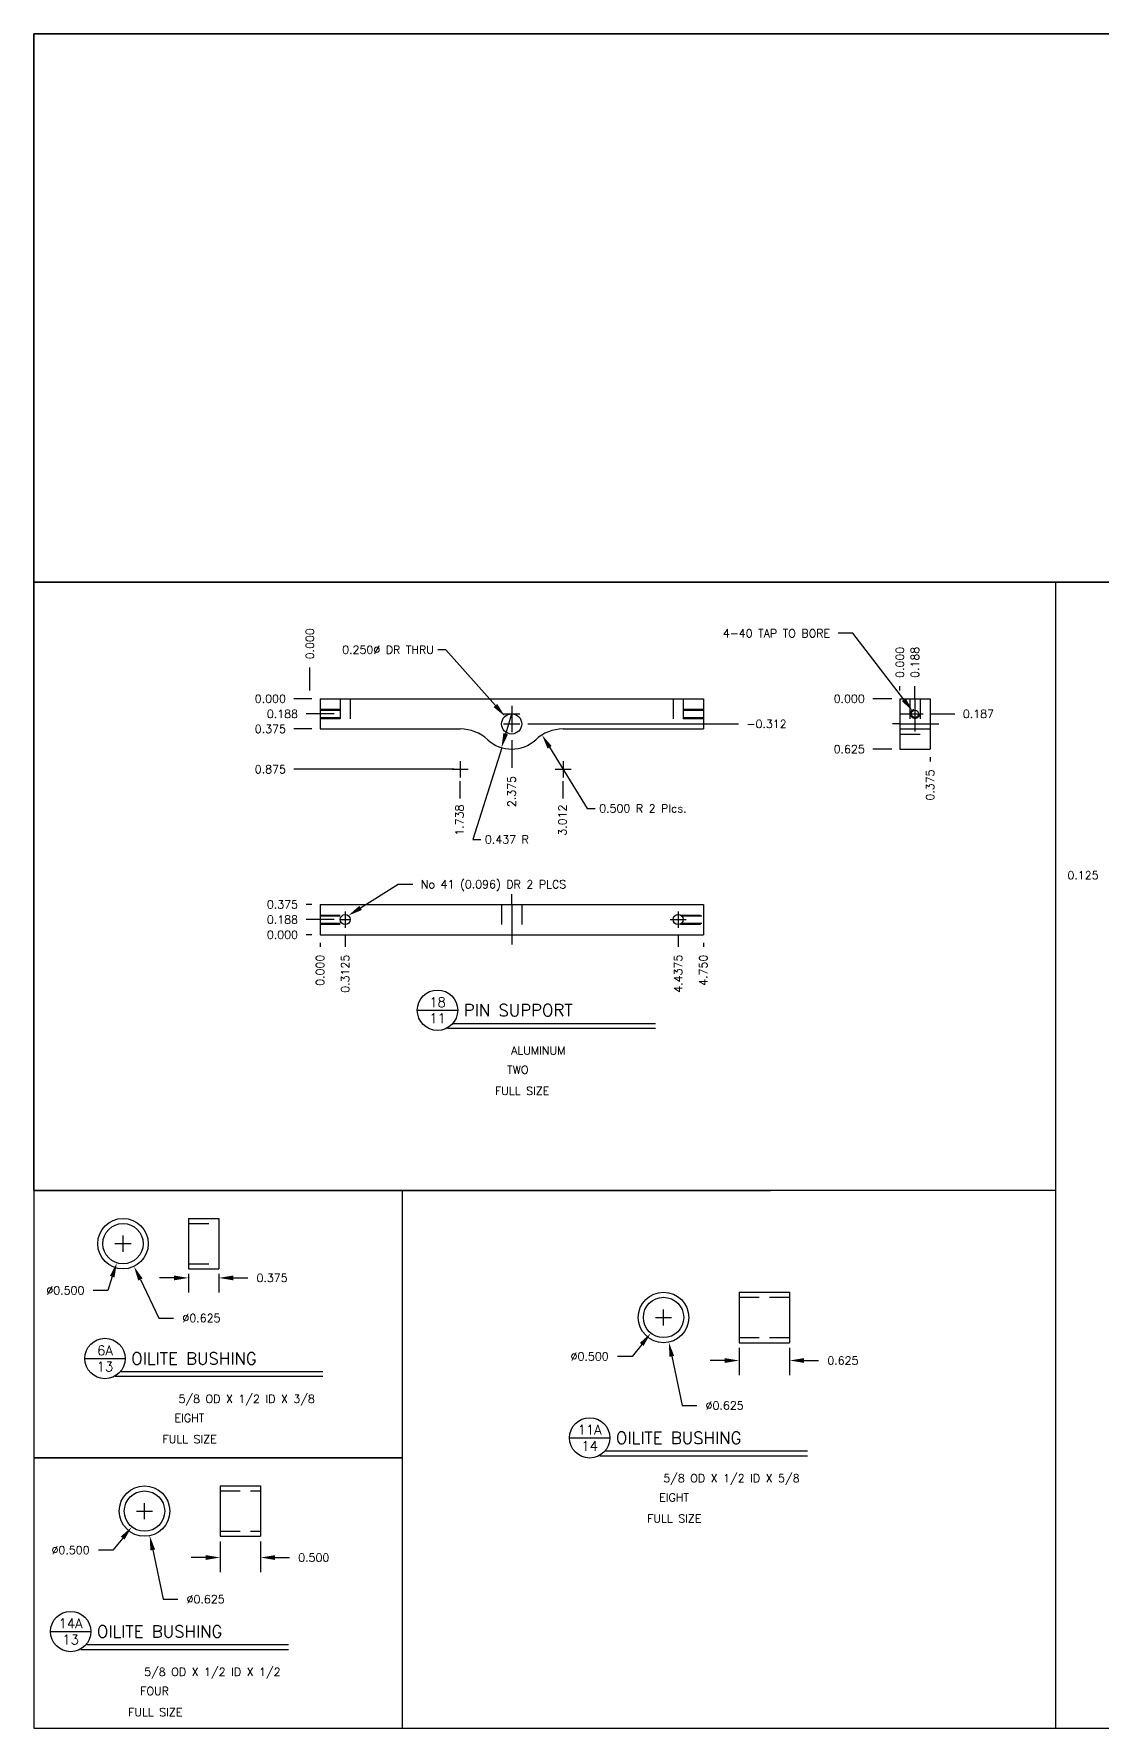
# Model space of a CAD drawing. Extents: x 0 to 33, y 0 to 21.
# Drawn here: x 0 to 13.24, y 0 to 21 of the extents above; entities that cross this region are included whole.
import ezdxf
from ezdxf.enums import TextEntityAlignment as Align

# ---------------------------------------------------------------- set-up
doc = ezdxf.new("R2010")
doc.units = 0
doc.header["$MEASUREMENT"] = 0
doc.linetypes.add('CENTER', pattern=[2, 1.25, -0.25, 0.25, -0.25])
doc.linetypes.add('HIDDEN', pattern=[0.375, 0.25, -0.125])
doc.layers.get('0').update_dxf_attribs({"linetype": 'CONTINUOUS'})
doc.layers.get('DEFPOINTS').update_dxf_attribs({"linetype": 'CONTINUOUS'})
for name, color, linetype in [('BORDER', 5, 'CONTINUOUS'), ('DIM', 1, 'CONTINUOUS'), ('NFCENTER', 4, 'CENTER'), ('NFHIDDEN', 6, 'HIDDEN'), ('OBJECT', 3, 'CONTINUOUS'), ('TEXT', 1, 'CONTINUOUS')]:
    doc.layers.add(name, color=color, linetype=linetype)
doc.styles.add('ROMANS', font='romans')
doc.styles.add('SIMPLEX', font='simplex')
doc.dimstyles.get("Standard").update_dxf_attribs({"dimtxt": 0.18, "dimasz": 0.18, "dimexe": 0.18, "dimexo": 0.0625, "dimgap": 0.09, "dimtad": 0, "dimtih": 1, "dimtoh": 1, "dimdec": 4, "dimzin": 0, "dimdsep": 46, "dimtxsty": 'Standard', "dimcen": 0.09, "dimadec": 0, "dimazin": 0, "dimtfac": 1, "dimtdec": 4, "dimtofl": 0, "dimtmove": 0, "dimatfit": 3, "dimfxl": 1, "dimtolj": 1, "dimtzin": 0, "dimarcsym": 0})

# ---------------------------------------------------------------- blocks, each defined once
blk = doc.blocks.new('P-TITLE')
for p, q in [((-1.5625, -0.6375), (-1.0625, -0.6375)), ((-1.1125, -0.8), (1.3875, -0.8)), ((1.3875, -0.8625), (-1.1875, -0.8625))]:
    blk.add_line(p, q)
at = {"layer": 'DIM', "color": 7}
blk.add_circle((-1.3125, -0.6375), 0.25, dxfattribs=at)
at = {"style": 'ROMANS'}
for tag, p in [('NO.', (-1.3125, -0.5375)), ('PAGE', (-1.3125, -0.7375))]:
    blk.add_attdef(tag, text='', height=0.12, dxfattribs=at).set_placement(p, align=Align.MIDDLE)
for tag, p, height in [('DESCRIPTION', (-0.9875, -0.7125), 0.15), ('MATERIAL', (-0.4, -1.1875), 0.1), ('#_REQUIRED', (-0.45, -1.425), 0.1), ('SCALE', (-0.6, -1.6875), 0.1)]:
    blk.add_attdef(tag, p, '', height=height, dxfattribs=at)
at = {"style": 'ROMANS', "flags": 2}
for tag, p in [('MATERIAL:', (-1.1625, -1.1875)), ('#_REQD:', (-1.1625, -1.4375)), ('SCALE:', (-1.1625, -1.6875))]:
    blk.add_attdef(tag, p, '', height=0.1, dxfattribs=at)
blk = doc.blocks.new('*D2')
at = {"linetype": 'ByBlock', "transparency": 16777216}
for p, q in [((-33.247, 25.083), (-33.047, 25.083)), ((-33.147, 24.983), (-33.147, 25.183)), ((-33.28, 24.674), (-33.336, 24.503)), ((-33.336, 24.503), (-33.516, 24.503))]:
    blk.add_line(p, q, dxfattribs=at)
blk.add_solid([(-33.252, 24.664), (-33.309, 24.683), (-33.224, 24.845)], dxfattribs=at)
at = {"layer": 'DEFPOINTS', "color": 0, "linetype": 'ByBlock', "transparency": 16777216}
for p in [(-33.069, 25.32), (-33.224, 24.845)]:
    blk.add_point(p, dxfattribs=at)
at = {"linetype": 'ByBlock', "transparency": 16777216, "style": 'SIMPLEX'}
blk.add_text('%%c0.500', height=0.1, dxfattribs=at).set_placement((-33.861, 24.503), align=Align.MIDDLE_CENTER)
blk = doc.blocks.new('*D3')
at = {"linetype": 'ByBlock', "transparency": 16777216}
for p, q in [((-32.515, 24.658), (-32.695, 24.658)), ((-32.335, 24.708), (-32.335, 24.478)), ((-31.96, 24.708), (-31.96, 24.478)), ((-31.78, 24.658), (-31.6, 24.658))]:
    blk.add_line(p, q, dxfattribs=at)
for points in [[(-32.515, 24.688), (-32.515, 24.628), (-32.335, 24.658)], [(-31.78, 24.688), (-31.78, 24.628), (-31.96, 24.658)]]:
    blk.add_solid(points, dxfattribs=at)
at = {"layer": 'DEFPOINTS', "color": 0, "linetype": 'ByBlock', "transparency": 16777216}
for p in [(-32.335, 24.77), (-31.96, 24.77), (-31.96, 24.658)]:
    blk.add_point(p, dxfattribs=at)
at = {"linetype": 'ByBlock', "transparency": 16777216, "style": 'SIMPLEX'}
blk.add_text('0.375', height=0.1, dxfattribs=at).set_placement((-31.3, 24.658), align=Align.MIDDLE_CENTER)
blk = doc.blocks.new('*D4')
at = {"linetype": 'ByBlock', "transparency": 16777216}
for p, q in [((-33.247, 25.083), (-33.047, 25.083)), ((-33.147, 24.983), (-33.147, 25.183)), ((-32.932, 24.639), (-32.701, 24.161)), ((-32.701, 24.161), (-32.521, 24.161))]:
    blk.add_line(p, q, dxfattribs=at)
blk.add_solid([(-32.959, 24.626), (-32.905, 24.652), (-33.011, 24.801)], dxfattribs=at)
at = {"layer": 'DEFPOINTS', "color": 0, "linetype": 'ByBlock', "transparency": 16777216}
for p in [(-33.283, 25.364), (-33.011, 24.801)]:
    blk.add_point(p, dxfattribs=at)
at = {"linetype": 'ByBlock', "transparency": 16777216, "style": 'SIMPLEX'}
blk.add_text('%%c0.625', height=0.1, dxfattribs=at).set_placement((-32.175, 24.161), align=Align.MIDDLE_CENTER)
blk = doc.blocks.new('*D5')
at = {"linetype": 'ByBlock', "transparency": 16777216}
for p, q in [((-28.417, 25.083), (-28.217, 25.083)), ((-28.317, 24.983), (-28.317, 25.183)), ((-28.708, 24.6), (-28.888, 24.6)), ((-28.588, 24.748), (-28.708, 24.6))]:
    blk.add_line(p, q, dxfattribs=at)
blk.add_solid([(-28.565, 24.73), (-28.611, 24.767), (-28.475, 24.888)], dxfattribs=at)
at = {"layer": 'DEFPOINTS', "color": 0, "linetype": 'ByBlock', "transparency": 16777216}
for p in [(-28.16, 25.277), (-28.475, 24.888)]:
    blk.add_point(p, dxfattribs=at)
at = {"linetype": 'ByBlock', "transparency": 16777216, "style": 'SIMPLEX'}
blk.add_text('%%c0.500', height=0.1, dxfattribs=at).set_placement((-29.233, 24.6), align=Align.MIDDLE_CENTER)
blk = doc.blocks.new('*D6')
at = {"linetype": 'ByBlock', "transparency": 16777216}
for p, q in [((-28.417, 25.083), (-28.217, 25.083)), ((-28.317, 24.983), (-28.317, 25.183)), ((-28.215, 24.601), (-28.085, 23.991)), ((-28.085, 23.991), (-27.905, 23.991))]:
    blk.add_line(p, q, dxfattribs=at)
blk.add_solid([(-28.244, 24.595), (-28.186, 24.607), (-28.252, 24.777)], dxfattribs=at)
at = {"layer": 'DEFPOINTS', "color": 0, "linetype": 'ByBlock', "transparency": 16777216}
for p in [(-28.382, 25.388), (-28.252, 24.777)]:
    blk.add_point(p, dxfattribs=at)
at = {"linetype": 'ByBlock', "transparency": 16777216, "style": 'SIMPLEX'}
blk.add_text('%%c0.625', height=0.1, dxfattribs=at).set_placement((-27.56, 23.991), align=Align.MIDDLE_CENTER)
blk = doc.blocks.new('*D7')
at = {"linetype": 'ByBlock', "transparency": 16777216}
for p, q in [((-27.38, 24.708), (-27.38, 24.369)), ((-26.755, 24.708), (-26.755, 24.369)), ((-27.56, 24.549), (-27.74, 24.549)), ((-26.575, 24.549), (-26.395, 24.549))]:
    blk.add_line(p, q, dxfattribs=at)
for points in [[(-27.56, 24.579), (-27.56, 24.519), (-27.38, 24.549)], [(-26.575, 24.579), (-26.575, 24.519), (-26.755, 24.549)]]:
    blk.add_solid(points, dxfattribs=at)
at = {"layer": 'DEFPOINTS', "color": 0, "linetype": 'ByBlock', "transparency": 16777216}
for p in [(-27.38, 24.77), (-26.755, 24.77), (-26.755, 24.549)]:
    blk.add_point(p, dxfattribs=at)
at = {"linetype": 'ByBlock', "transparency": 16777216, "style": 'SIMPLEX'}
blk.add_text('0.625', height=0.1, dxfattribs=at).set_placement((-26.095, 24.549), align=Align.MIDDLE_CENTER)
blk = doc.blocks.new('*D8')
at = {"linetype": 'ByBlock', "transparency": 16777216}
for p, q in [((-32.881, 21.668), (-32.881, 21.868)), ((-32.981, 21.768), (-32.781, 21.768)), ((-33.151, 21.434), (-33.271, 21.285)), ((-33.271, 21.285), (-33.451, 21.285))]:
    blk.add_line(p, q, dxfattribs=at)
blk.add_solid([(-33.128, 21.415), (-33.175, 21.452), (-33.038, 21.573)], dxfattribs=at)
at = {"layer": 'DEFPOINTS', "color": 0, "linetype": 'ByBlock', "transparency": 16777216}
for p in [(-32.723, 21.962), (-33.038, 21.573)]:
    blk.add_point(p, dxfattribs=at)
at = {"linetype": 'ByBlock', "transparency": 16777216, "style": 'SIMPLEX'}
blk.add_text('%%c0.500', height=0.1, dxfattribs=at).set_placement((-33.797, 21.285), align=Align.MIDDLE_CENTER)
blk = doc.blocks.new('*D9')
at = {"linetype": 'ByBlock', "transparency": 16777216}
for p, q in [((-31.943, 21.393), (-31.943, 21.012)), ((-31.443, 21.393), (-31.443, 21.012)), ((-32.123, 21.192), (-32.303, 21.192)), ((-31.263, 21.192), (-31.083, 21.192))]:
    blk.add_line(p, q, dxfattribs=at)
for points in [[(-32.123, 21.222), (-32.123, 21.162), (-31.943, 21.192)], [(-31.263, 21.222), (-31.263, 21.162), (-31.443, 21.192)]]:
    blk.add_solid(points, dxfattribs=at)
at = {"layer": 'DEFPOINTS', "color": 0, "linetype": 'ByBlock', "transparency": 16777216}
for p in [(-31.943, 21.455), (-31.443, 21.455), (-31.443, 21.192)]:
    blk.add_point(p, dxfattribs=at)
at = {"linetype": 'ByBlock', "transparency": 16777216, "style": 'SIMPLEX'}
blk.add_text('0.500', height=0.1, dxfattribs=at).set_placement((-30.783, 21.192), align=Align.MIDDLE_CENTER)
blk = doc.blocks.new('*D10')
at = {"linetype": 'ByBlock', "transparency": 16777216}
for p, q in [((-32.881, 21.668), (-32.881, 21.868)), ((-32.981, 21.768), (-32.781, 21.768)), ((-32.778, 21.286), (-32.649, 20.676)), ((-32.649, 20.676), (-32.469, 20.676))]:
    blk.add_line(p, q, dxfattribs=at)
blk.add_solid([(-32.808, 21.28), (-32.749, 21.292), (-32.816, 21.462)], dxfattribs=at)
at = {"layer": 'DEFPOINTS', "color": 0, "linetype": 'ByBlock', "transparency": 16777216}
for p in [(-32.946, 22.073), (-32.816, 21.462)]:
    blk.add_point(p, dxfattribs=at)
at = {"linetype": 'ByBlock', "transparency": 16777216, "style": 'SIMPLEX'}
blk.add_text('%%c0.625', height=0.1, dxfattribs=at).set_placement((-32.123, 20.676), align=Align.MIDDLE_CENTER)

msp = doc.modelspace()

# ---------------------------------------------------------------- linework, layer by layer
at = {"layer": 'BORDER'}
for p, q in [((33, 21), (0, 21)), ((0, 21), (0, 0)), ((0, 14.20472), (0, 21)), ((0, 21), (21.43263, 21)), ((21.43263, 14.20472), (0, 14.20472)), ((0, 6.66478), (0, 14.20472)), ((0, 14.20472), (12.66122, 14.20472)), ((12.66122, 14.20472), (12.66122, 6.66478)), ((12.66122, 14.20472), (33, 14.20472)), ((12.66122, 14.20472), (12.66122, 0)), ((12.66122, 6.66478), (0, 6.66478)), ((0, 6.66478), (4.56317, 6.66478)), ((0, 6.66478), (0, 3.34995)), ((4.56317, 6.66478), (4.56317, 3.34995)), ((4.56317, 6.66478), (9.12634, 6.66478)), ((4.56317, 6.66478), (4.56317, 3.34995)), ((4.56317, 3.34995), (0, 3.34995)), ((0, 3.34995), (0, 0.03513)), ((0, 3.34995), (4.56317, 3.34995)), ((4.56317, 3.34995), (4.56317, 0)), ((0, 0), (33, 0))]:
    msp.add_line(p, q, dxfattribs=at)
at = {"layer": 'DIM'}
for p, q in [((10.14605, 13.56999), (9.96605, 13.56999)), ((10.77876, 12.74846), (10.14605, 13.56999)), ((5.1063, 13.36663), (5.0063, 13.36663)), ((5.71839, 12.67522), (5.1063, 13.36663)), ((3.42056, 12.85935), (3.42056, 13.1474)), ((10.73057, 12.85935), (10.73057, 12.91664)), ((10.91807, 12.77185), (10.91807, 12.91664)), ((3.44556, 12.75935), (3.22259, 12.75935)), ((5.92056, 12.67185), (5.92056, 12.47185)), ((10.63058, 12.75935), (10.39579, 12.75935)), ((10.91807, 12.67185), (10.91807, 12.47185)), ((3.72056, 12.57185), (3.37267, 12.57185)), ((5.82056, 12.57185), (6.02056, 12.57185)), ((5.82056, 12.44685), (6.02056, 12.44685)), ((5.84639, 12.32527), (5.92126, 12.57185)), ((5.92056, 12.54685), (5.92056, 12.34685)), ((6.12055, 12.44685), (8.7312, 12.44685)), ((10.81807, 12.57185), (11.01807, 12.57185)), ((11.11807, 12.57185), (11.41169, 12.57185)), ((3.44556, 12.38435), (3.22259, 12.38435)), ((5.92056, 12.24685), (5.92056, 11.90128)), ((5.28318, 11.98435), (5.28318, 11.78435)), ((5.79861, 12.15169), (5.43899, 11.0157)), ((6.39061, 12.15712), (6.85489, 11.40027)), ((6.55794, 11.98435), (6.55794, 11.78435)), ((10.63058, 12.13435), (10.39579, 12.13435)), ((11.10557, 12.03435), (11.10557, 11.98205)), ((5.20818, 11.88435), (3.22259, 11.88435)), ((5.18318, 11.88435), (5.38318, 11.88435)), ((6.45794, 11.88435), (6.65794, 11.88435)), ((5.28318, 11.52131), (5.28318, 11.73824)), ((6.55794, 11.52131), (6.55794, 11.73824)), ((6.85489, 11.40027), (6.95489, 11.40027)), ((5.43899, 11.0157), (5.53899, 11.0157)), ((4.04867, 10.16661), (4.51571, 10.45904)), ((4.51571, 10.45904), (4.69571, 10.45904)), ((3.44556, 10.209), (3.37267, 10.209)), ((3.85806, 10.1215), (3.85806, 9.9215)), ((7.98306, 10.1215), (7.98306, 9.9215)), ((3.72056, 10.0215), (3.37267, 10.0215)), ((3.79681, 10.0215), (3.92131, 10.0215)), ((7.88306, 10.0215), (8.08306, 10.0215)), ((3.44556, 9.834), (3.37267, 9.834)), ((3.54556, 9.734), (3.54556, 9.68594)), ((3.85806, 9.8215), (3.85806, 9.68594)), ((7.98306, 9.8215), (7.98306, 9.68594)), ((8.29556, 9.734), (8.29556, 9.68594))]:
    msp.add_line(p, q, dxfattribs=at)
for points in [[(5.74085, 12.69511), (5.69593, 12.65534), (5.8377, 12.54045)], [(10.80253, 12.76676), (10.75499, 12.73015), (10.88859, 12.60585)], [(5.8751, 12.31655), (5.81768, 12.33398), (5.79409, 12.15303)], [(6.36504, 12.14143), (6.41618, 12.17281), (6.29649, 12.31055)], [(4.0646, 10.14118), (4.03275, 10.19203), (3.89611, 10.07108)]]:
    msp.add_solid(points, dxfattribs=at)
at = {"layer": 'NFCENTER'}
for p, q in [((10.91807, 12.75935), (10.91807, 12.84741)), ((10.91807, 12.75935), (10.91807, 12.38435)), ((10.73057, 12.44685), (10.63822, 12.44685)), ((10.73057, 12.44685), (11.21543, 12.44685)), ((10.91807, 12.38435), (10.91807, 12.35341)), ((5.92056, 10.209), (5.92056, 10.33784)), ((5.92056, 10.209), (5.92056, 9.71207))]:
    msp.add_line(p, q, dxfattribs=at)
at = {"layer": 'NFHIDDEN'}
for p, q in [((3.54556, 12.62785), (3.79556, 12.62785)), ((3.54556, 12.61685), (3.79556, 12.61685)), ((3.79556, 12.75935), (3.79556, 12.38435)), ((3.92056, 12.75935), (3.92056, 12.38435)), ((7.92056, 12.75935), (7.92056, 12.38435)), ((8.04556, 12.75935), (8.04556, 12.38435)), ((8.04556, 12.62785), (8.29556, 12.62785)), ((8.04556, 12.61685), (8.29556, 12.61685)), ((10.85557, 12.75935), (10.85557, 12.38435)), ((10.98057, 12.75935), (10.98057, 12.38435)), ((3.54556, 12.52685), (3.79556, 12.52685)), ((3.54556, 12.51585), (3.79556, 12.51585)), ((8.04556, 12.52685), (8.29556, 12.52685)), ((8.04556, 12.51585), (8.29556, 12.51585)), ((10.73057, 12.57185), (11.10557, 12.57185)), ((10.73057, 12.32185), (11.10557, 12.32185)), ((5.79556, 10.209), (5.79556, 9.834)), ((6.04556, 10.209), (6.04556, 9.834)), ((3.54556, 10.0775), (3.8303, 10.0775)), ((3.54556, 10.0665), (3.81468, 10.0665)), ((3.54556, 9.9765), (3.81468, 9.9765)), ((3.54556, 9.9655), (3.8303, 9.9655)), ((8.01081, 10.0775), (8.29556, 10.0775)), ((8.01081, 9.9655), (8.29556, 9.9655)), ((8.02643, 10.0665), (8.29556, 10.0665)), ((8.02643, 9.9765), (8.29556, 9.9765)), ((1.91654, 6.25463), (2.29154, 6.25463)), ((1.91654, 5.75463), (2.29154, 5.75463)), ((8.73935, 5.34), (9.36435, 5.34)), ((8.73935, 4.84), (9.36435, 4.84)), ((2.30782, 2.93981), (2.80782, 2.93981)), ((2.30782, 2.43981), (2.80782, 2.43981))]:
    msp.add_line(p, q, dxfattribs=at)
msp.add_circle((10.91807, 12.57185), 0.056, dxfattribs=at)
at = {"layer": 'OBJECT'}
for p, q in [((3.54556, 12.75935), (8.29556, 12.75935)), ((3.54556, 12.75935), (3.54556, 12.38435)), ((8.29556, 12.75935), (8.29556, 12.38435)), ((10.73057, 12.75935), (11.10557, 12.75935)), ((10.73057, 12.75935), (10.73057, 12.38435)), ((11.10557, 12.75935), (11.10557, 12.38435)), ((3.54556, 12.38435), (5.28318, 12.38435)), ((6.55794, 12.38435), (8.29556, 12.38435)), ((10.73057, 12.38435), (11.10557, 12.38435)), ((10.73057, 12.38435), (10.73057, 12.13435)), ((11.10557, 12.38435), (11.10557, 12.13435)), ((10.73057, 12.13435), (11.10557, 12.13435)), ((3.54556, 10.209), (8.29556, 10.209)), ((3.54556, 10.209), (3.54556, 9.834)), ((3.54556, 10.209), (3.54556, 9.834)), ((8.29556, 10.209), (8.29556, 9.834)), ((3.54556, 9.834), (8.29556, 9.834)), ((1.91654, 6.31713), (2.29154, 6.31713)), ((1.91654, 6.31713), (1.91654, 5.69213)), ((2.29154, 6.31713), (2.29154, 5.69213)), ((1.91654, 5.69213), (2.29154, 5.69213)), ((8.73935, 5.4025), (9.36435, 5.4025)), ((8.73935, 5.4025), (8.73935, 4.7775)), ((9.36435, 5.4025), (9.36435, 4.7775)), ((8.73935, 4.7775), (9.36435, 4.7775)), ((2.30782, 3.00231), (2.80782, 3.00231)), ((2.30782, 3.00231), (2.30782, 2.37731)), ((2.80782, 3.00231), (2.80782, 2.37731)), ((2.30782, 2.37731), (2.80782, 2.37731))]:
    msp.add_line(p, q, dxfattribs=at)
for centre, radius in [((10.91807, 12.57185), 0.045), ((5.92056, 12.44685), 0.125), ((3.85806, 10.0215), 0.0625), ((7.98306, 10.0215), 0.0625), ((1.10439, 6.00463), 0.3125), ((1.10439, 6.00463), 0.25), ((7.8022, 5.09), 0.3125), ((7.8022, 5.09), 0.25), ((1.37067, 2.68981), 0.3125), ((1.37067, 2.68981), 0.25)]:
    msp.add_circle(centre, radius, dxfattribs=at)
for centre, radius, start, end in [((5.28318, 11.88435), 0.5, 47.166572, 90), ((5.92056, 12.57185), 0.4375, 227.166572, 312.833428), ((6.55794, 11.88435), 0.5, 90, 132.833428)]:
    msp.add_arc(centre, radius, start, end, dxfattribs=at)
at = {"layer": 'TEXT'}
msp.add_line((10.14605, 13.56999), (9.96605, 13.56999), dxfattribs=at)

# ---------------------------------------------------------------- block references
at = {"layer": 'OBJECT'}
ref = msp.add_blockref('P-TITLE', (6.31392, 9.53547), dxfattribs=at)
ref.add_attrib('SCALE', 'FULL SIZE', (5.71392, 7.84797), dxfattribs={"layer": '0', "height": 0.1, "style": 'ROMANS'})
ref.add_attrib('#_REQUIRED', 'TWO', (5.86392, 8.11047), dxfattribs={"layer": '0', "height": 0.1, "style": 'ROMANS'})
ref.add_attrib('MATERIAL', 'ALUMINUM', (5.91392, 8.34797), dxfattribs={"layer": '0', "height": 0.1, "style": 'ROMANS'})
ref.add_attrib('NO.', '18', dxfattribs={"layer": '0', "height": 0.12, "style": 'ROMANS'}).set_placement((5.00142, 8.99797), align=Align.MIDDLE)
ref.add_attrib('DESCRIPTION', 'PIN SUPPORT', (5.32642, 8.82297), dxfattribs={"layer": '0', "height": 0.15, "style": 'ROMANS'})
ref.add_attrib('PAGE', '11', dxfattribs={"layer": '0', "height": 0.12, "style": 'ROMANS'}).set_placement((5.00142, 8.79797), align=Align.MIDDLE)
ref = msp.add_blockref('P-TITLE', (2.19309, 5.21887), dxfattribs=at)
ref.add_attrib('SCALE', 'FULL SIZE', (1.59309, 3.53137), dxfattribs={"layer": '0', "height": 0.1, "style": 'ROMANS'})
ref.add_attrib('#_REQUIRED', 'EIGHT', (1.74309, 3.79387), dxfattribs={"layer": '0', "height": 0.1, "style": 'ROMANS'})
ref.add_attrib('MATERIAL', '5/8 OD X 1/2 ID X 3/8', (1.79309, 4.03137), dxfattribs={"layer": '0', "height": 0.1, "style": 'ROMANS'})
ref.add_attrib('NO.', '6A', dxfattribs={"layer": '0', "height": 0.12, "style": 'ROMANS'}).set_placement((0.88059, 4.68137), align=Align.MIDDLE)
ref.add_attrib('DESCRIPTION', 'OILITE BUSHING', (1.20559, 4.50637), dxfattribs={"layer": '0', "height": 0.15, "style": 'ROMANS'})
ref.add_attrib('PAGE', '13', dxfattribs={"layer": '0', "height": 0.12, "style": 'ROMANS'}).set_placement((0.88059, 4.48137), align=Align.MIDDLE)
ref = msp.add_blockref('P-TITLE', (8.19926, 4.23498), dxfattribs=at)
ref.add_attrib('SCALE', 'FULL SIZE', (7.59926, 2.54748), dxfattribs={"layer": '0', "height": 0.1, "style": 'ROMANS'})
ref.add_attrib('#_REQUIRED', 'EIGHT', (7.74926, 2.80998), dxfattribs={"layer": '0', "height": 0.1, "style": 'ROMANS'})
ref.add_attrib('MATERIAL', '5/8 OD X 1/2 ID X 5/8', (7.79926, 3.04748), dxfattribs={"layer": '0', "height": 0.1, "style": 'ROMANS'})
ref.add_attrib('NO.', '11A', dxfattribs={"layer": '0', "height": 0.12, "style": 'ROMANS'}).set_placement((6.88676, 3.69748), align=Align.MIDDLE)
ref.add_attrib('DESCRIPTION', 'OILITE BUSHING', (7.21176, 3.52248), dxfattribs={"layer": '0', "height": 0.15, "style": 'ROMANS'})
ref.add_attrib('PAGE', '14', dxfattribs={"layer": '0', "height": 0.12, "style": 'ROMANS'}).set_placement((6.88676, 3.49748), align=Align.MIDDLE)
ref = msp.add_blockref('P-TITLE', (1.76774, 1.83479), dxfattribs=at)
ref.add_attrib('SCALE', 'FULL SIZE', (1.16774, 0.14729), dxfattribs={"layer": '0', "height": 0.1, "style": 'ROMANS'})
ref.add_attrib('#_REQUIRED', 'FOUR', (1.31774, 0.40979), dxfattribs={"layer": '0', "height": 0.1, "style": 'ROMANS'})
ref.add_attrib('MATERIAL', '5/8 OD X 1/2 ID X 1/2', (1.36774, 0.64729), dxfattribs={"layer": '0', "height": 0.1, "style": 'ROMANS'})
ref.add_attrib('NO.', '14A', dxfattribs={"layer": '0', "height": 0.12, "style": 'ROMANS'}).set_placement((0.45524, 1.29729), align=Align.MIDDLE)
ref.add_attrib('DESCRIPTION', 'OILITE BUSHING', (0.78024, 1.12229), dxfattribs={"layer": '0', "height": 0.15, "style": 'ROMANS'})
ref.add_attrib('PAGE', '13', dxfattribs={"layer": '0', "height": 0.12, "style": 'ROMANS'}).set_placement((0.45524, 1.09729), align=Align.MIDDLE)

# ---------------------------------------------------------------- texts
at = {"layer": 'DIM', "style": 'SIMPLEX'}
for s, p in [('0.000', (3.47056, 13.2474)), ('0.000', (10.78058, 13.01664)), ('0.188', (10.96808, 13.01664))]:
    msp.add_text(s, height=0.1, rotation=90, dxfattribs=at).set_placement(p)
for s, p in [('0.250%%C DR THRU', (4.9563, 13.31663)), ('0.000', (3.12259, 12.70935)), ('0.188', (3.27267, 12.52185)), ('0.000', (10.29579, 12.70935)), ('0.375', (3.12259, 12.33435)), ('0.625', (10.29579, 12.08435)), ('0.875', (3.12259, 11.83435)), ('0.125', (13.19335, 10.52078)), ('0.375', (3.27267, 10.159)), ('0.188', (3.27267, 9.9715)), ('0.000', (3.27267, 9.784))]:
    msp.add_text(s, height=0.1, dxfattribs=at).set_placement(p, align=Align.RIGHT)
for s, p in [('0.187', (11.51169, 12.52185)), ('-0.312', (8.8312, 12.39685)), ('0.500 R 2 Plcs.', (7.00489, 11.35027)), ('0.437 R', (5.58899, 10.9657))]:
    msp.add_text(s, height=0.1, dxfattribs=at).set_placement(p)
for s, p in [('2.375', (5.97056, 11.80128)), ('0.375', (11.15558, 11.88205)), ('1.738', (5.32407, 11.44704)), ('3.012', (6.59882, 11.44704)), ('0.000', (3.59556, 9.58594)), ('0.3125', (3.90806, 9.58594)), ('4.4375', (8.03306, 9.58594)), ('4.750', (8.34556, 9.58594))]:
    msp.add_text(s, height=0.1, rotation=90, dxfattribs=at).set_placement(p, align=Align.RIGHT)
msp.add_text('No 41 (0.096) DR 2 PLCS', height=0.1, dxfattribs=at).set_placement((4.79571, 10.45904), align=Align.MIDDLE_LEFT)
at = {"layer": 'TEXT', "style": 'SIMPLEX'}
msp.add_text('4-40 TAP TO BORE', height=0.1, dxfattribs=at).set_placement((9.86605, 13.56999), align=Align.MIDDLE_RIGHT)

# ---------------------------------------------------------------- dimensions: what is measured, and where the dimension line sits
at = {"layer": 'DIM'}
for p1, p2, picture, middle, set_off in [((1.182, 6.24228), (1.02679, 5.76698), '*D2', (0.3898, 5.42477), (34.25124, -19.07788)), ((0.96815, 6.28587), (1.24064, 5.7234), '*D4', (2.0759, 5.08345), (34.25124, -19.07788)), ((7.95957, 5.28425), (7.64482, 4.89575), '*D5', (6.88617, 4.60765), (36.11959, -19.99251)), ((7.73726, 5.39568), (7.86713, 4.78432), '*D6', (8.55934, 3.99839), (36.11959, -19.99251)), ((1.30573, 2.99548), (1.43561, 2.38413), '*D10', (2.12781, 1.59819), (34.25124, -19.07788)), ((1.52805, 2.88406), (1.2133, 2.49556), '*D8', (0.45465, 2.20746), (34.25124, -19.07788))]:
    dim = msp.add_diameter_dim_2p(p1=p1, p2=p2, dimstyle='Standard', dxfattribs=at)
    dim.commit()
    dim.dimension.update_dxf_attribs({"geometry": picture, "text_midpoint": middle, "insert": set_off})
for base, p1, p2, picture, middle, set_off in [((2.29154, 5.58034), (1.91654, 5.69213), (2.29154, 5.69213), '*D3', (2.95154, 5.58034), (34.25124, -19.07788)), ((9.36435, 4.55633), (8.73935, 4.7775), (9.36435, 4.7775), '*D7', (10.02435, 4.55633), (36.11959, -19.99251)), ((2.80782, 2.11366), (2.30782, 2.37731), (2.80782, 2.37731), '*D9', (3.46782, 2.11366), (34.25124, -19.07788))]:
    dim = msp.add_linear_dim(base=base, p1=p1, p2=p2, dimstyle='Standard', dxfattribs=at)
    dim.commit()
    dim.dimension.update_dxf_attribs({"geometry": picture, "text_midpoint": middle, "insert": set_off})

doc.saveas('drawing.dxf')
